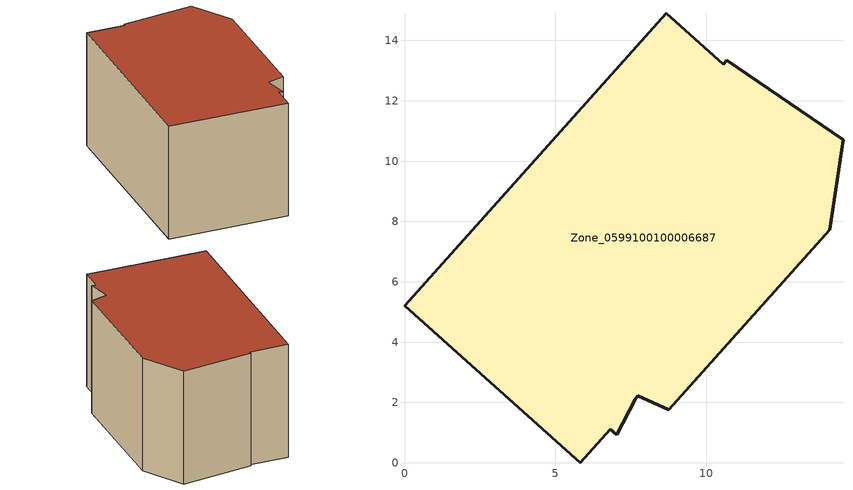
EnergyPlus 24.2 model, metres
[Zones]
Zone_0599100100006687
 floor ground (C_G): 6.83,1.12 5.83,0 0,5.21 8.67,14.9 10.56,13.21 10.68,13.35 14.53,10.71 14.1,7.73 8.77,1.76 7.74,2.23 7.64,2.11 7.04,0.93 z7.35
 wall outside (C_F): 5.83,0 6.83,1.12 7.04,0.93 7.64,2.11 7.74,2.23 8.77,1.76 14.1,7.73 14.53,10.71 10.68,13.35 10.56,13.21 8.67,14.9 0,5.21 5.83,0 z7.35:15.08
 roof outside (C_R): 14.53,10.71 10.68,13.35 10.56,13.21 8.67,14.9 0,5.21 5.83,0 6.83,1.12 7.04,0.93 7.64,2.11 7.74,2.23 8.77,1.76 14.1,7.73 z15.08
[BUILDING]
Pand.0599100100006687: North Axis=0; Terrain=City; Loads Convergence Tolerance Value=0.04; Temperature Convergence Tolerance Value=0.4; Solar Distribution=FullExterior; Maximum Number of Warmup Days=25; Minimum Number of Warmup Days=1
[Site:Location]
Rotterdam.The.Hague.AP_ZH_NLD Design_Conditions: Latitude=51.96; Longitude=4.45; Time Zone=1; Elevation=-4.5
[SITE:GROUNDTEMPERATURE:BUILDINGSURFACE]
18, 18, 18, 18, 18, 18, 18, 18, 18, 18, 18, 18
[MATERIAL] Thermal Absorptance=0.9; Solar Absorptance=0.7; Visible Absorptance=0.7
Name | Roughness | Thickness | Conductivity | Density | Specific Heat
G.TC.2006-2014 | MediumSmooth | 0.15 | 0.06 | 540 | 1210
F.TC.2006-2014 | Rough | 0.3 | 0.12 | 1920 | 840
R.TC.2006-2014 | MediumRough | 0.2 | 0.08 | 1500 | 1000
[CONSTRUCTION]
C_G: G.TC.2006-2014
C_F: F.TC.2006-2014
C_R: R.TC.2006-2014
[ZONE]
Zone_0599100100006687: Type=1; Multiplier=1; Ceiling Height=Autocalculate; Volume=Autocalculate; Floor Area=autocalculate; Part of Total Floor Area=Yes
[ZONEINFILTRATION:DESIGNFLOWRATE]
Infil_Zone_0599100100006687: Zone or ZoneList or Space or SpaceList=Zone_0599100100006687; Schedule=AlwaysOn; Design Flow Rate Calculation Method=Flow/Area; Flow Rate per Floor Area=0.0015; Constant Term Coefficient=1; Temperature Term Coefficient=0; Velocity Term Coefficient=0; Velocity Squared Term Coefficient=0
[HVACTEMPLATE:ZONE:IDEALLOADSAIRSYSTEM]
Zone_0599100100006687: Maximum Heating Supply Air Temperature=50; Minimum Cooling Supply Air Temperature=13; Maximum Heating Supply Air Humidity Ratio=0.0156; Minimum Cooling Supply Air Humidity Ratio=0.0077; Heating Limit=NoLimit; Cooling Limit=NoLimit; Dehumidification Control Type=ConstantSensibleHeatRatio; Cooling Sensible Heat Ratio=0.7; Dehumidification Setpoint=60; Humidification Control Type=None; Humidification Setpoint=30; Outdoor Air Method=None; Outdoor Air Flow Rate per Person=0.00944; Outdoor Air Flow Rate per Zone Floor Area=0; Outdoor Air Flow Rate per Zone=0; Demand Controlled Ventilation Type=None; Outdoor Air Economizer Type=NoEconomizer; Heat Recovery Type=None; Sensible Heat Recovery Effectiveness=0.7; Latent Heat Recovery Effectiveness=0.65
[ZONECONTROL:THERMOSTAT]
ThermostatControl_Zone_0599100100006687: Zone or ZoneList=Zone_0599100100006687; Control Type Schedule=DualSetpointControlType; Control 1=Thermostat_Zone_0599100100006687; Temperature Difference Between Cutout And Setpoint=0
[THERMOSTATSETPOINT:DUALSETPOINT]
Thermostat_Zone_0599100100006687: Heating Setpoint Temperature Schedule=HeatingSetpoint_Zone_0599100100006687; Cooling Setpoint Temperature Schedule=CoolingSetpoint_Zone_0599100100006687
[SCHEDULE:COMPACT]
HeatingSetpoint_Zone_0599100100006687: Through: 12/31, For: AllDays, Until: 24:00, 21
CoolingSetpoint_Zone_0599100100006687: Through: 12/31, For: AllDays, Until: 24:00, 24
DualSetpointControlType: Through: 12/31, For: AllDays, Until: 24:00, 4
AlwaysOn: Through: 12/31, For: AllDays, Until: 24:00, 1
